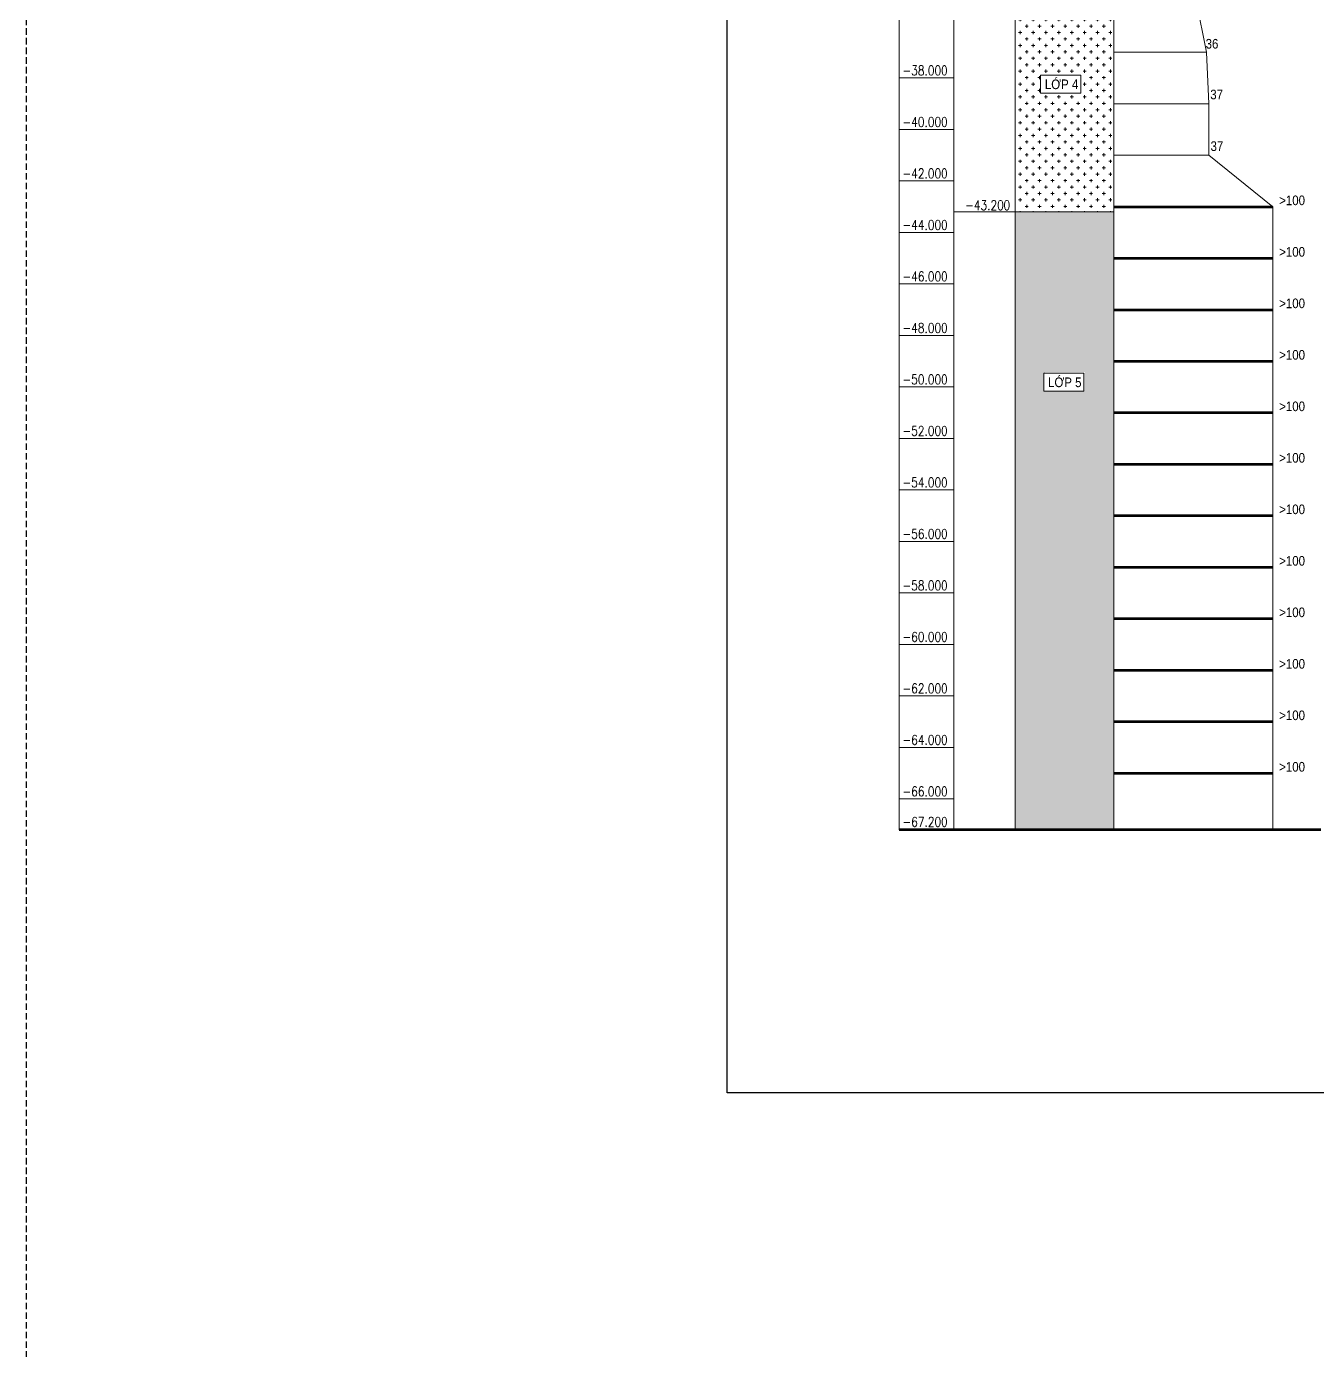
# Model space of a CAD drawing. Header units: millimetres. Extents: x -2123450 to -961021, y -260876 to 649159.
# Drawn here: x -1725347 to -1675220, y 307896 to 359319 of the extents above; entities that cross this region are included whole.
import ezdxf
from ezdxf.enums import TextEntityAlignment as Align

# ---------------------------------------------------------------- set-up
doc = ezdxf.new("R2010")
doc.units = ezdxf.units.MM
doc.header["$LTSCALE"] = 1000
doc.header["$MEASUREMENT"] = 0
doc.linetypes.add('HIDDEN', pattern=[0.375, 0.25, -0.125])
doc.layers.get('0').update_dxf_attribs({"linetype": 'CONTINUOUS'})
doc.layers.get('DEFPOINTS').update_dxf_attribs({"linetype": 'CONTINUOUS'})
doc.layers.add('HIDEN', color=9, linetype='HIDDEN')
for name, color, linetype, lineweight in [('NDC_S_CONTINUOUS', 3, 'CONTINUOUS', 20), ('NDC_S_DIM', 1, 'CONTINUOUS', 9), ('NDC_S_ENG TEXT', 2, 'CONTINUOUS', 9), ('NDC_S_HATCH MATERIAL', 8, 'CONTINUOUS', 13), ('NDC_S_LEVEL TEXT', 7, 'CONTINUOUS', 20), ('NDC_S_VN TITLE', 6, 'CONTINUOUS', 9)]:
    doc.layers.add(name, color=color, linetype=linetype, lineweight=lineweight)
doc.styles.add('NDC_ARIAL', font='arial.ttf', dxfattribs={"width": 0.8})
doc.styles.add('NDC_ROMANS', font='romans.shx', dxfattribs={"width": 0.8, "bigfont": 'vns.shx'})

# ---------------------------------------------------------------- blocks, each defined once
blk = doc.blocks.new('HK1 B3')
at = {"layer": 'NDC_S_HATCH MATERIAL'}
h = blk.add_hatch(dxfattribs=at)
h.set_pattern_fill('CROSS', color=256, scale=1000)
h.set_pattern_definition([(0, (599674.7, -615917.2), (250, 250), [125, -375]), (90, (599737.2, -615979.7), (-250, 250), [125, -375])])
h.paths.add_polyline_path([(8333, -33000), (4509, -33000), (4509, -43200), (8333, -43200)])
h.paths.add_polyline_path([(7052, -37893), (7052, -38586), (5495, -38586), (5495, -37893)], flags=16)
h.paths.add_polyline_path([(5542, -38558), (7077, -38558), (7077, -37844), (5542, -37844)], flags=24)
h = blk.add_hatch(dxfattribs=at)
h.set_pattern_fill('GRAVEL', color=256, scale=1000)
h.set_pattern_definition([(228.012788, (383067.294, -436211.084), (-8000, -9000), [134.536, -13319.088]), (184.969741, (382977.294, -436311.084), (12000, 1000), [230.868, -22855.9248]), (132.510447, (382747.294, -436331.084), (10000, -11000), [162.788, -16116.0326]), (267.273689, (382357.294, -436581.084), (1000, 20000), [210.238, -20813.558]), (292.833654, (382347.294, -436791.084), (-5000, 12000), [206.155, -20409.3731]), (357.273689, (382427.294, -436981.084), (-20000, 1000), [210.238, -20813.558]), (37.6942405, (382637.294, -436991.084), (-13000, -10000), [278.029, -27524.8485]), (72.255328, (382857.294, -436821.084), (7000, 22000), [262.488, -25986.3215]), (121.429566, (382937.294, -436571.084), (-8000, 13000), [210.95, -20884.0731]), (175.236358, (382827.29, -436391.08), (11000, -1000), [240.832, -11800.7626]), (222.397438, (382587.294, -436371.084), (-12000, -11000), [311.448, -30833.375]), (138.814075, (383347.29, -436591.08), (-7000, 6000), [106.301, -10523.8448]), (171.469234, (383267.294, -436521.084), (13000, -2000), [202.237, -20021.5114]), (225, (383067.3, -436491.1), (-1e-13, -1000), [141.421, -1272.7926]), (203.19859, (382997.3, -436371.08), (5000, 2000), [76.158, -7539.6151]), (291.80141, (382927.3, -436401.08), (-1000, 3000), [107.703, -5277.4618]), (30.963757, (382967.3, -436501.08), (3000, 2000), [174.929, -5656.0229]), (161.56505, (383117.3, -436411.08), (2000, -1000), [126.491, -3035.7867]), (16.38954, (382347.294, -436401.084), (10000, 3000), [177.2, -17542.8451]), (70.346176, (382517.294, -436351.084), (-4000, -11000), [148.661, -14717.4077]), (293.19859, (383117.3, -436211.08), (-2000, 5000), [152.315, -7463.4581]), (343.61046, (383177.294, -436351.084), (-10000, 3000), [177.2, -17542.8451]), (339.443955, (382347.29, -437021.08), (-5000, 2000), [170.88, -8373.1237]), (294.77514, (382507.294, -437081.084), (-5000, 11000), [143.178, -14174.643]), (66.80141, (383127.3, -437211.08), (2000, 5000), [152.315, -7463.4581]), (17.354025, (383187.294, -437071.084), (-13000, -4000), [167.631, -16595.4236]), (69.443955, (382637.29, -437211.08), (-2000, -5000), [85.44, -8458.5637]), (101.309932, (383067.3, -437211.08), (-1000, 4000), [50.99, -5048.0295]), (165.963757, (383057.3, -437161.08), (3000, -1000), [206.155, -3916.9506]), (186.009006, (382857.294, -437111.084), (10000, 1000), [191.05, -18913.9232]), (303.69007, (382967.3, -436591.08), (-1000, 2000), [144.222, -3461.3293]), (353.157227, (383047.294, -436711.084), (17000, -2000), [251.794, -24927.5626]), (60.945396, (383297.29, -436741.08), (-4000, -7000), [102.956, -10192.6741]), (90, (383347.3, -436651.1), (-1000, 1000), [60, -940]), (120.256437, (382837.294, -437081.084), (4000, -7000), [138.924, -13753.52]), (48.012788, (382767.294, -436961.084), (8000, 9000), [269.072, -13184.552]), (0, (382947.3, -436761.1), (1000, 1000), [260, -740]), (325.304846, (383207.294, -436761.084), (10000, -7000), [158.114, -15653.2743]), (254.054604, (383337.3, -436851.08), (-1000, -4000), [145.602, -7134.5079]), (207.645975, (383297.294, -436991.084), (-19000, -10000), [237.065, -23469.4742]), (175.426079, (383087.294, -437101.084), (-13000, 1000), [250.799, -24829.0734])])
h.paths.add_polyline_path([(7175, -49467), (7175, -50132), (7201, -50132), (7201, -49418), (5665, -49418), (5665, -49467)], flags=16)
h.paths.add_polyline_path([(5618, -50160), (5618, -49467), (7175, -49467), (7175, -50160)], flags=16)
h.paths.add_polyline_path([(8333, -43200), (4509, -43200), (4509, -67200), (8333, -67200)])
at = {"layer": 'NDC_S_CONTINUOUS'}
for p, q in [((4509, -67200), (4509, 5871)), ((0, -67200), (0, 0)), ((2130, -67200), (2130, 0)), ((8333, -67200), (8333, 0)), ((2130, -38000), (0, -38000)), ((2130, -40000), (0, -40000)), ((2130, -42000), (0, -42000)), ((4509, -43200), (2130, -43200)), ((8333, -43200), (4509, -43200)), ((2130, -44000), (0, -44000)), ((2130, -46000), (0, -46000)), ((2130, -48000), (0, -48000)), ((2130, -50000), (0, -50000)), ((2130, -52000), (0, -52000)), ((2130, -54000), (0, -54000)), ((2130, -56000), (0, -56000)), ((2130, -58000), (0, -58000)), ((2130, -60000), (0, -60000)), ((2130, -62000), (0, -62000)), ((2130, -64000), (0, -64000)), ((2130, -66000), (0, -66000))]:
    blk.add_line(p, q, dxfattribs=at)
at = {"layer": 'NDC_S_CONTINUOUS', "lineweight": 100}
for p, q in [((8333, -43000), (14508, -43000)), ((8333, -45000), (14508, -45000)), ((8333, -47000), (14508, -47000)), ((8333, -49000), (14508, -49000)), ((8333, -51000), (14508, -51000)), ((8333, -53000), (14508, -53000)), ((8333, -55000), (14508, -55000)), ((8333, -57000), (14508, -57000)), ((8333, -59000), (14508, -59000)), ((8333, -61000), (14508, -61000)), ((8333, -63000), (14508, -63000)), ((8333, -65000), (14508, -65000))]:
    blk.add_line(p, q, dxfattribs=at)
at = {"layer": 'NDC_S_CONTINUOUS'}
for centre, start, end in [((1, -67199), 180, 270), ((15763, -67199), 270, 0)]:
    blk.add_arc(centre, 1, start, end, dxfattribs=at)
at = {"layer": 'NDC_S_DIM', "color": 3}
for p, q in [((11533, -35000), (11933, -37000)), ((8333, -37000), (11933, -37000)), ((11933, -37000), (12033, -39000)), ((8333, -39000), (12033, -39000)), ((12033, -39000), (12033, -41000)), ((8333, -41000), (12033, -41000)), ((12033, -41000), (14508, -43000)), ((14508, -43000), (14508, -67200))]:
    blk.add_line(p, q, dxfattribs=at)
at = {"layer": 'NDC_S_DIM'}
for points in [[(5495, -37893), (7052, -37893), (7052, -38586), (5495, -38586)], [(5618, -49467), (7175, -49467), (7175, -50160), (5618, -50160)]]:
    blk.add_lwpolyline(points, close=True, dxfattribs=at)
at = {"layer": 'NDC_S_ENG TEXT', "style": 'NDC_ROMANS', "width": 0.8}
for s, p in [('-38.000', (137, -37898)), ('-40.000', (137, -39898)), ('-42.000', (137, -41898)), ('-44.000', (137, -43898)), ('-46.000', (137, -45898)), ('-48.000', (137, -47898)), ('-50.000', (137, -49898)), ('-52.000', (137, -51898)), ('-54.000', (137, -53898)), ('-56.000', (137, -55898)), ('-58.000', (137, -57898)), ('-60.000', (137, -59898)), ('-62.000', (137, -61898)), ('-64.000', (137, -63898)), ('-66.000', (137, -65898)), ('-67.200', (137, -67080))]:
    blk.add_text(s, height=375, dxfattribs=at).set_placement(p)
blk.add_text('-43.200', height=375, dxfattribs=at).set_placement((4318, -42942), align=Align.MIDDLE_RIGHT)
at = {"layer": 'NDC_S_LEVEL TEXT', "style": 'NDC_ARIAL', "width": 0.85}
for s, p in [('36', (12150, -36673)), ('37', (12330, -38642)), ('37', (12341, -40649)), ('>100', (15260, -42754)), ('>100', (15260, -44754)), ('>100', (15260, -46754)), ('>100', (15260, -48754)), ('>100', (15260, -50754)), ('>100', (15260, -52754)), ('>100', (15260, -54754)), ('>100', (15260, -56754)), ('>100', (15260, -58754)), ('>100', (15260, -60754)), ('>100', (15260, -62754)), ('>100', (15260, -64754))]:
    blk.add_text(s, height=375, dxfattribs=at).set_placement(p, align=Align.MIDDLE)
at = {"layer": 'NDC_S_VN TITLE', "style": 'NDC_ARIAL', "width": 0.85}
for s, p in [('LỚP 4', (6309, -38201)), ('LỚP 5', (6433, -49775))]:
    blk.add_text(s, height=375, dxfattribs=at).set_placement(p, align=Align.MIDDLE)

msp = doc.modelspace()

# ---------------------------------------------------------------- linework, layer by layer
at = {"layer": 'DEFPOINTS'}
msp.add_lwpolyline([(-1698145.34, 407010.05), (-1571995.34, 407010.05), (-1571995.34, 317910.05), (-1698145.34, 317910.05)], close=True, dxfattribs=at)
at = {"layer": 'HIDEN', "color": 1}
msp.add_lwpolyline([(-1725347.08, 649159.11), (-1242046.9, 649159.11), (-1242046.9, -260876.48), (-1725347.08, -260876.48)], close=True, dxfattribs=at)
at = {"layer": 'NDC_S_CONTINUOUS', "lineweight": 100}
msp.add_line((-1675086.41, 328120.55), (-1691466.41, 328120.55), dxfattribs=at)
at = {"layer": 'NDC_S_CONTINUOUS'}
msp.add_arc((-1675354.27, 328120.55), 1, 270, 0, dxfattribs=at)

# ---------------------------------------------------------------- block references
at = {"color": 3}
msp.add_blockref('HK1 B3', (-1691466.41, 395320.55), dxfattribs=at)

doc.saveas('drawing.dxf')
